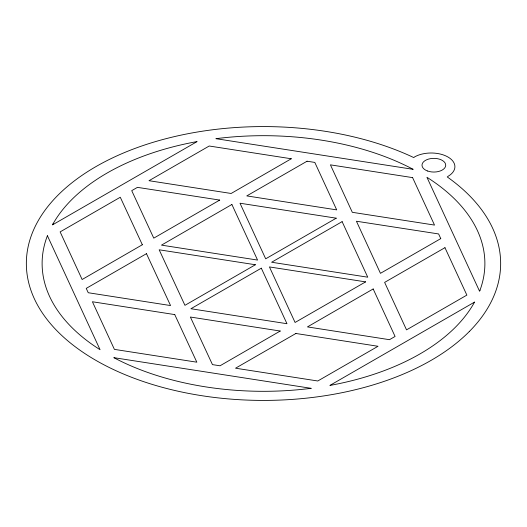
<?xml version="1.0" encoding="UTF-8"?>
<svg xmlns="http://www.w3.org/2000/svg" width="527" height="527" viewBox="0 0 527 527"><rect width="100%" height="100%" fill="white"/><g stroke="black" fill="none" stroke-linecap="round" stroke-linejoin="round"><path stroke-width="0.79" d="M47.41 235.727L47.008 236.781A221.386 127.817 0 0 0 98.806 348.914L100.064 349.711L47.41 235.727M479.992 290.219L479.59 291.273L426.936 177.289L428.194 178.086A221.386 127.817 0 0 1 479.992 290.219M53.029 223.863L52.469 224.891L197.111 141.572L195.333 141.895A221.386 127.817 0 0 0 53.029 223.863M474.531 302.109L473.971 303.137A221.386 127.817 0 0 1 331.667 385.105L329.889 385.428L474.531 302.109M469.3 331.536L467.212 333.604A237.15 136.921 0 0 1 419.716 366.515L416.58 368.07A237.15 136.921 0 0 1 406.89 372.556L403.57 373.986A237.15 136.921 0 0 1 375.573 384.163L371.91 385.277A237.15 136.921 0 0 1 356.937 389.341L353.116 390.263A237.15 136.921 0 0 1 239.548 399.716L235.431 399.453A237.15 136.921 0 0 1 96.401 360.659L93.49 358.959A237.15 136.921 0 0 1 79.972 176.782A237.15 136.921 0 0 1 391.956 148.41L395.415 149.721A237.15 136.921 0 0 1 412.088 156.789L413.754 157.573L414.723 156.835A23.715 13.689 0 0 1 447.957 157.006A23.715 13.689 0 0 1 448.253 176.196L447.271 176.96A237.15 136.921 0 0 1 459.636 186.538L461.935 188.521A237.15 136.921 0 0 1 469.3 331.536M142.33 244.752L82.133 279.508L60.137 231.893L120.281 197.25L142.33 244.752M219.7 200.082L153.765 238.151L131.724 190.655L137.448 187.362L219.7 200.082M291.266 158.765L231.142 193.475L148.996 180.708L209.226 146.012L291.266 158.765M231.887 204.483L161.479 245.134L257.565 260.068L231.887 204.483M280.219 331.035L220.022 365.791L212.46 364.618L190.372 317.03L280.219 331.035M373.169 288.961L307.452 326.905L389.466 339.691L395.079 336.457L373.169 288.961M146.473 253.678L86.23 288.381L88.24 292.729L170.557 305.561L146.473 253.678M307.05 161.216L246.781 195.906L336.7 209.884L314.81 162.421L307.05 161.216M255.378 264.752L184.944 305.324L159.174 249.798L255.378 264.752M336.226 218.185L265.687 258.816L240.002 203.224L336.226 218.185M261.313 268.184L190.912 308.736L286.965 323.71L261.313 268.184M342.122 221.643L271.622 262.248L367.741 277.189L342.122 221.643M365.6 281.879L295.087 322.465L269.435 266.932L365.6 281.879M440.77 238.619L380.454 273.329L356.43 221.235L438.616 233.948L440.77 238.619M295.897 333.479L235.543 368.202L317.774 380.988L378.024 346.279L295.897 333.479M444.953 247.677L384.631 282.386L406.528 329.862L466.863 295.107L444.953 247.677M217.723 138.449L215.899 138.68L413.201 169.345L411.824 168.614A221.386 127.817 0 0 0 217.723 138.449M311.101 388.32L309.277 388.551A221.386 127.817 0 0 1 115.176 358.386L113.799 357.655L311.101 388.32M412.595 177.619L330.422 164.852L352.313 212.309L434.518 225.082L412.595 177.619M174.747 314.593L92.409 301.754L114.405 349.381L196.834 362.187L174.747 314.593M427.529 170.992A11.857 6.844 0 0 0 445.71 165.478A11.857 6.844 0 0 0 428.346 159.147A11.857 6.844 0 0 0 427.529 170.992"/></g></svg>
